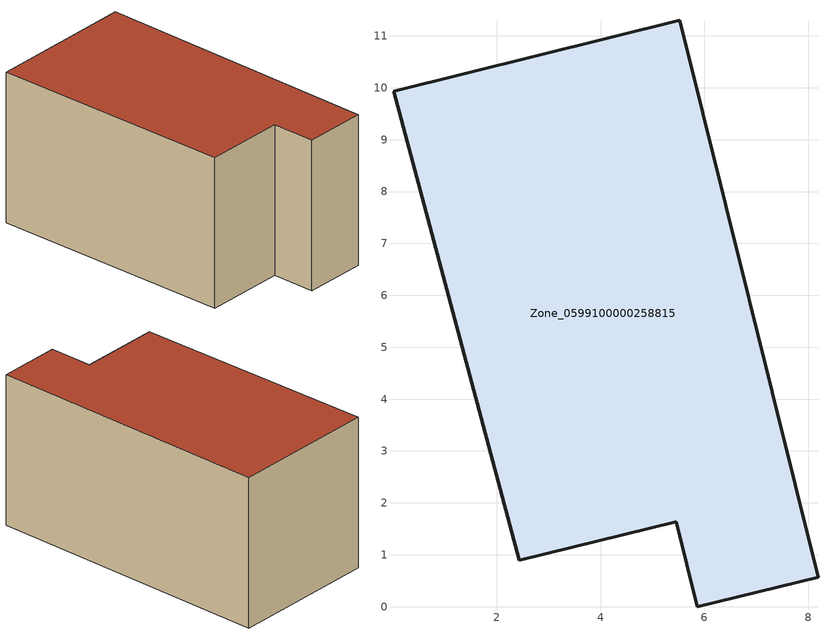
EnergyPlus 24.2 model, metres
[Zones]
Zone_0599100000258815
 floor ground (C_G): 2.43,0.89 0.01,9.93 5.52,11.3 8.19,0.57 5.86,0 5.46,1.64 z0
 wall outside (C_F): 0.01,9.93 2.43,0.89 5.46,1.64 5.86,0 8.19,0.57 5.52,11.3 0.01,9.93 z0:5.9
 roof outside (C_R): 5.52,11.3 0.01,9.93 2.43,0.89 5.46,1.64 5.86,0 8.19,0.57 z5.9
[BUILDING]
Pand.0599100000258815: North Axis=0; Terrain=City; Loads Convergence Tolerance Value=0.04; Temperature Convergence Tolerance Value=0.4; Solar Distribution=FullExterior; Maximum Number of Warmup Days=25; Minimum Number of Warmup Days=1
[Site:Location]
Rotterdam.The.Hague.AP_ZH_NLD Design_Conditions: Latitude=51.96; Longitude=4.45; Time Zone=1; Elevation=-4.5
[SITE:GROUNDTEMPERATURE:BUILDINGSURFACE]
18, 18, 18, 18, 18, 18, 18, 18, 18, 18, 18, 18
[MATERIAL] Thermal Absorptance=0.9; Solar Absorptance=0.7; Visible Absorptance=0.7
Name | Roughness | Thickness | Conductivity | Density | Specific Heat
G.TC.1975-1991 | MediumSmooth | 0.15 | 0.288461 | 540 | 1210
F.TC.1975-1991 | Rough | 0.3 | 0.230769 | 1920 | 840
R.TC.1975-1991 | MediumRough | 0.2 | 0.153846 | 1500 | 1000
[CONSTRUCTION]
C_G: G.TC.1975-1991
C_F: F.TC.1975-1991
C_R: R.TC.1975-1991
[ZONE]
Zone_0599100000258815: Type=1; Multiplier=1; Ceiling Height=Autocalculate; Volume=Autocalculate; Floor Area=autocalculate; Part of Total Floor Area=Yes
[ZONEINFILTRATION:DESIGNFLOWRATE]
Infil_Zone_0599100000258815: Zone or ZoneList or Space or SpaceList=Zone_0599100000258815; Schedule=AlwaysOn; Design Flow Rate Calculation Method=Flow/Area; Flow Rate per Floor Area=0.003; Constant Term Coefficient=1; Temperature Term Coefficient=0; Velocity Term Coefficient=0; Velocity Squared Term Coefficient=0
[HVACTEMPLATE:ZONE:IDEALLOADSAIRSYSTEM]
Zone_0599100000258815: Maximum Heating Supply Air Temperature=50; Minimum Cooling Supply Air Temperature=13; Maximum Heating Supply Air Humidity Ratio=0.0156; Minimum Cooling Supply Air Humidity Ratio=0.0077; Heating Limit=NoLimit; Cooling Limit=NoLimit; Dehumidification Control Type=ConstantSensibleHeatRatio; Cooling Sensible Heat Ratio=0.7; Dehumidification Setpoint=60; Humidification Control Type=None; Humidification Setpoint=30; Outdoor Air Method=None; Outdoor Air Flow Rate per Person=0.00944; Outdoor Air Flow Rate per Zone Floor Area=0; Outdoor Air Flow Rate per Zone=0; Demand Controlled Ventilation Type=None; Outdoor Air Economizer Type=NoEconomizer; Heat Recovery Type=None; Sensible Heat Recovery Effectiveness=0.7; Latent Heat Recovery Effectiveness=0.65
[ZONECONTROL:THERMOSTAT]
ThermostatControl_Zone_0599100000258815: Zone or ZoneList=Zone_0599100000258815; Control Type Schedule=DualSetpointControlType; Control 1=Thermostat_Zone_0599100000258815; Temperature Difference Between Cutout And Setpoint=0
[THERMOSTATSETPOINT:DUALSETPOINT]
Thermostat_Zone_0599100000258815: Heating Setpoint Temperature Schedule=HeatingSetpoint_Zone_0599100000258815; Cooling Setpoint Temperature Schedule=CoolingSetpoint_Zone_0599100000258815
[SCHEDULE:COMPACT]
HeatingSetpoint_Zone_0599100000258815: Through: 12/31, For: AllDays, Until: 24:00, 21
CoolingSetpoint_Zone_0599100000258815: Through: 12/31, For: AllDays, Until: 24:00, 24
DualSetpointControlType: Through: 12/31, For: AllDays, Until: 24:00, 4
AlwaysOn: Through: 12/31, For: AllDays, Until: 24:00, 1
